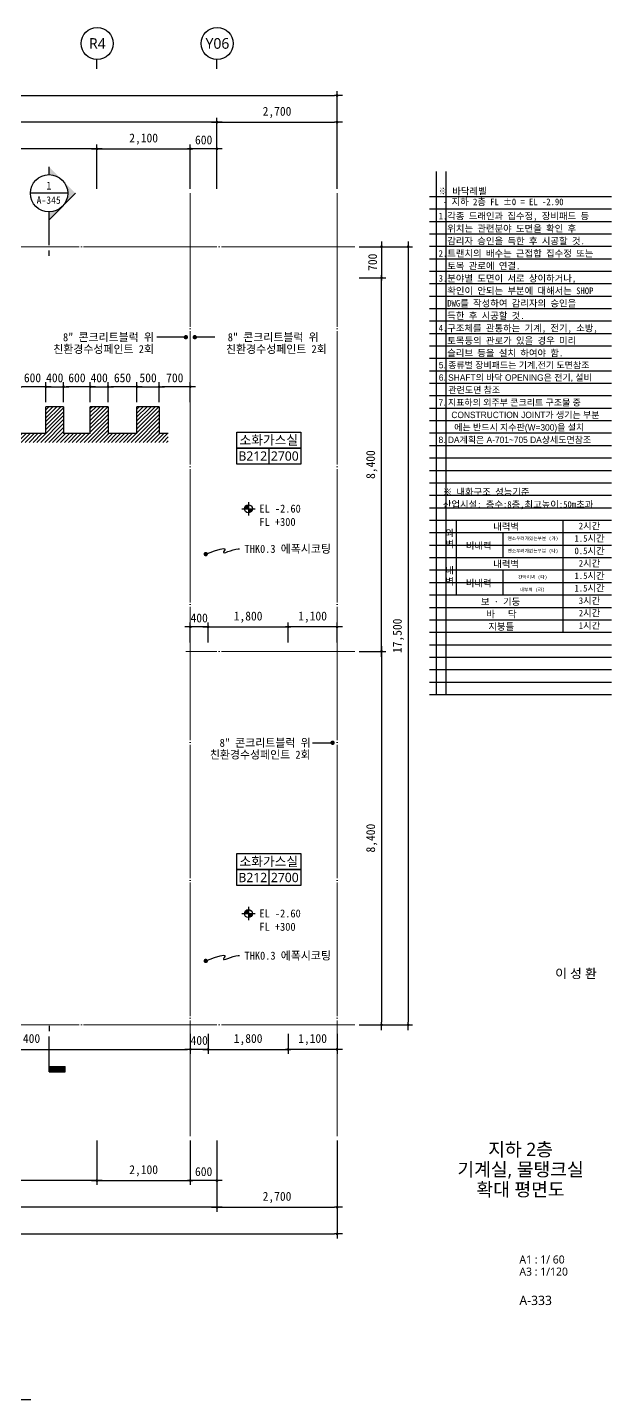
# Model space of a CAD drawing. Header units: inches. Extents: x 2004 to 150234, y 6875187 to 6994525.
# Drawn here: x 137095 to 150234, y 6963670 to 6994525 of the extents above; entities that cross this region are included whole.
import ezdxf
from ezdxf.enums import TextEntityAlignment as Align

# ---------------------------------------------------------------- set-up
doc = ezdxf.new("R2010")
doc.units = ezdxf.units.IN
doc.header["$MEASUREMENT"] = 0
doc.linetypes.add('CEN', pattern=[62, 60, -1, 0, -1])
doc.layers.get('0').update_dxf_attribs({"linetype": 'CONTINUOUS'})
for name, color, linetype, lineweight in [('A-AXIS-BUBL', 7, 'CONTINUOUS', 25), ('A-AXIS-LINE', 1, 'CEN', 15), ('A-BORD-TEXT', 3, 'CONTINUOUS', 25), ('A-DIMS', 7, 'CONTINUOUS', 25), ('A-MKXS-LEAD', 7, 'CONTINUOUS', 25), ('A-MKXS-MAK1', 3, 'CONTINUOUS', 25), ('A-MKXS-TEXT2', 7, 'CONTINUOUS', 25), ('A-MKXX-NAME', 3, 'CONTINUOUS', 25), ('A-MKXX-SYMB', 7, 'CONTINUOUS', 25), ('A-XXXX-SYMB', 7, 'CONTINUOUS', 25), ('A-XXXX-TXT1', 3, 'CONTINUOUS', 25), ('A-XXXX-TXT2', 3, 'CONTINUOUS', 25)]:
    doc.layers.add(name, color=color, linetype=linetype, lineweight=lineweight)
doc.layers.add('A-XXXX-NPLT', color=144, linetype='CONTINUOUS', plot=False)
doc.layers.add('AA-TEX-3', color=3, linetype='CONTINUOUS')
doc.layers.add('T', color=3, linetype='CONTINUOUS')
doc.styles.add('HY울릉도L', font='H2GTRE.TTF')
doc.styles.add('돋움체', font='')
doc.styles.add('돋음', font='')
doc.styles.add('맑은 고딕', font='malgun.ttf')
doc.styles.add('맑은고딕', font='malgun.ttf')
doc.styles.get('돋움체').set_extended_font_data('DotumChe')
doc.styles.get('돋음').set_extended_font_data('Dotum')
doc.dimstyles.new('CDIM', dxfattribs={"dimtxt": 2, "dimasz": 0.6, "dimexe": 1, "dimexo": 1, "dimgap": 1, "dimtad": 1, "dimdec": 0, "dimrnd": 0.5, "dimzin": 0, "dimdsep": 32, "dimlunit": 6, "dimtxsty": 'HY울릉도L', "dimblk1": '_CIDOT', "dimblk2": '_CIDOT', "dimsah": 1, "dimcen": 4.5, "dimclrd": 2, "dimclre": 2, "dimclrt": 7, "dimadec": 0, "dimazin": 0, "dimtfac": 1, "dimtdec": 0, "dimtix": 1, "dimtmove": 2, "dimatfit": 1, "dimldrblk": '_CIDOT', "dimfxl": 1, "dimtolj": 1, "dimtzin": 0, "dimlwd": -1, "dimarcsym": 0})

# ---------------------------------------------------------------- blocks, each defined once
blk = doc.blocks.new('_CIDOT')
at = {"color": 0, "linetype": 'ByBlock'}
blk.add_line((2, 0), (-1, 0), dxfattribs=at)
at = {"color": 0, "linetype": 'ByBlock', "const_width": 0.5}
blk.add_lwpolyline([(-0.25, 0, 1), (0.25, 0, 1)], format="xyb", close=True, dxfattribs=at)
blk = doc.blocks.new('*D122')
at = {"layer": 'A-DIMS', "lineweight": -2, "transparency": 16777216}
for p, q in [((144559, 6989595), (145759, 6989595)), ((144559, 6972095), (145759, 6972095))]:
    blk.add_line(p, q, dxfattribs=at)
at = {"layer": 'A-DIMS', "transparency": 16777216}
blk.add_line((145659, 6989535), (145659, 6972155), dxfattribs=at)
at = {"layer": 'A-DIMS', "transparency": 16777216, "xscale": 60, "yscale": 60, "zscale": 60}
for p, rotation in [((145659, 6989595), 90), ((145659, 6972095), 270)]:
    blk.add_blockref('_CIDOT', p, dxfattribs=dict(at, rotation=rotation))
at = {"layer": 'A-DIMS', "color": 3, "transparency": 16777216, "insert": (145440, 6980845), "char_height": 200, "attachment_point": 5, "rotation": 90, "style": '돋움체'}
blk.add_mtext('\\A1;17,500', dxfattribs=at)
blk = doc.blocks.new('*D123')
at = {"layer": 'A-DIMS', "lineweight": -2, "transparency": 16777216}
for p, q in [((144559, 6980495), (145159, 6980495)), ((144559, 6972095), (145159, 6972095))]:
    blk.add_line(p, q, dxfattribs=at)
at = {"layer": 'A-DIMS', "transparency": 16777216}
blk.add_line((145059, 6980435), (145059, 6972155), dxfattribs=at)
at = {"layer": 'A-DIMS', "transparency": 16777216, "xscale": 60, "yscale": 60, "zscale": 60}
for p, rotation in [((145059, 6980495), 90), ((145059, 6972095), 270)]:
    blk.add_blockref('_CIDOT', p, dxfattribs=dict(at, rotation=rotation))
at = {"layer": 'A-DIMS', "color": 3, "transparency": 16777216, "insert": (144840, 6976295), "char_height": 200, "attachment_point": 5, "rotation": 90, "style": '돋움체'}
blk.add_mtext('\\A1;8,400', dxfattribs=at)
blk = doc.blocks.new('*D124')
at = {"layer": 'A-DIMS', "lineweight": -2, "transparency": 16777216}
for p, q in [((144559, 6988895), (145159, 6988895)), ((144559, 6980495), (145159, 6980495))]:
    blk.add_line(p, q, dxfattribs=at)
at = {"layer": 'A-DIMS', "transparency": 16777216}
blk.add_line((145059, 6980555), (145059, 6988835), dxfattribs=at)
at = {"layer": 'A-DIMS', "transparency": 16777216, "xscale": 60, "yscale": 60, "zscale": 60}
for p, rotation in [((145059, 6988895), 90), ((145059, 6980495), 270)]:
    blk.add_blockref('_CIDOT', p, dxfattribs=dict(at, rotation=rotation))
at = {"layer": 'A-DIMS', "color": 3, "transparency": 16777216, "insert": (144840, 6984695), "char_height": 200, "attachment_point": 5, "rotation": 90, "style": '돋움체'}
blk.add_mtext('\\A1;8,400', dxfattribs=at)
blk = doc.blocks.new('*D125')
at = {"layer": 'A-DIMS', "lineweight": -2, "transparency": 16777216}
for p, q in [((144559, 6989595), (145159, 6989595)), ((144559, 6988895), (145159, 6988895))]:
    blk.add_line(p, q, dxfattribs=at)
at = {"layer": 'A-DIMS', "transparency": 16777216}
blk.add_line((145059, 6989535), (145059, 6988955), dxfattribs=at)
at = {"layer": 'A-DIMS', "transparency": 16777216, "xscale": 60, "yscale": 60, "zscale": 60}
for p, rotation in [((145059, 6989595), 90), ((145059, 6988895), 270)]:
    blk.add_blockref('_CIDOT', p, dxfattribs=dict(at, rotation=rotation))
at = {"layer": 'A-DIMS', "color": 3, "transparency": 16777216, "insert": (144859, 6989245), "char_height": 200, "attachment_point": 5, "rotation": 90, "style": '돋움체'}
blk.add_mtext('\\A1;700', dxfattribs=at)
blk = doc.blocks.new('NOTE')
at = {"layer": 'A-XXXX-NPLT'}
for p, q in [((1010660, 179733), (1010660, 175813)), ((1010734, 175813), (1010734, 179733)), ((1010610, 179546), (1011975, 179546)), ((1010610, 179453), (1011975, 179453)), ((1010610, 179359), (1011975, 179359)), ((1010610, 179266), (1011975, 179266)), ((1010610, 179173), (1011975, 179173)), ((1010610, 179079), (1011975, 179079)), ((1010610, 178986), (1011975, 178986)), ((1010610, 178893), (1011975, 178893)), ((1010610, 178799), (1011975, 178799)), ((1010610, 178706), (1011975, 178706)), ((1010610, 178613), (1011975, 178613)), ((1010610, 178519), (1011975, 178519)), ((1010610, 178426), (1011975, 178426)), ((1010610, 178333), (1011975, 178333)), ((1010610, 178239), (1011975, 178239)), ((1010610, 178146), (1011975, 178146)), ((1010610, 178053), (1011975, 178053)), ((1010610, 177959), (1011975, 177959)), ((1010610, 177866), (1011975, 177866)), ((1010610, 177773), (1011975, 177773)), ((1010610, 177679), (1011975, 177679)), ((1010610, 177586), (1011975, 177586)), ((1010610, 177493), (1011975, 177493)), ((1010610, 177399), (1011975, 177399)), ((1010610, 177306), (1011975, 177306)), ((1010610, 177213), (1011975, 177213)), ((1010610, 177119), (1011975, 177119)), ((1010610, 177026), (1011975, 177026)), ((1010610, 176933), (1011975, 176933)), ((1010610, 176839), (1011975, 176839)), ((1010610, 176746), (1011975, 176746)), ((1010610, 176653), (1011975, 176653)), ((1010610, 176559), (1011975, 176559)), ((1010610, 176466), (1011975, 176466)), ((1010610, 176373), (1011975, 176373)), ((1010610, 176279), (1011975, 176279)), ((1010610, 176186), (1011975, 176186)), ((1010610, 176093), (1011975, 176093)), ((1010610, 175999), (1011975, 175999)), ((1010610, 175906), (1011975, 175906)), ((1010610, 175813), (1011975, 175813))]:
    blk.add_line(p, q, dxfattribs=at)
blk = doc.blocks.new('*D134')
at = {"layer": 'A-DIMS', "lineweight": -2, "transparency": 16777216}
for p, q in [((105959, 6990895), (105959, 6993095)), ((144059, 6990895), (144059, 6993095))]:
    blk.add_line(p, q, dxfattribs=at)
at = {"layer": 'A-DIMS', "transparency": 16777216}
blk.add_line((106019, 6992995), (143999, 6992995), dxfattribs=at)
at = {"layer": 'A-DIMS', "transparency": 16777216, "xscale": 60, "yscale": 60, "zscale": 60, "rotation": 180}
blk.add_blockref('_CIDOT', (105959, 6992995), dxfattribs=at)
at = {"layer": 'A-DIMS', "transparency": 16777216, "xscale": 60, "yscale": 60, "zscale": 60}
blk.add_blockref('_CIDOT', (144059, 6992995), dxfattribs=at)
at = {"layer": 'A-DIMS', "color": 3, "transparency": 16777216, "insert": (125009, 6993214), "char_height": 200, "attachment_point": 5, "style": '돋움체'}
blk.add_mtext('\\A1;38,100', dxfattribs=at)
blk = doc.blocks.new('*D136')
at = {"layer": 'A-DIMS', "lineweight": -2, "transparency": 16777216}
for p, q in [((130359, 6990895), (130359, 6992495)), ((141359, 6990895), (141359, 6992495))]:
    blk.add_line(p, q, dxfattribs=at)
at = {"layer": 'A-DIMS', "transparency": 16777216}
blk.add_line((141299, 6992395), (130419, 6992395), dxfattribs=at)
at = {"layer": 'A-DIMS', "transparency": 16777216, "xscale": 60, "yscale": 60, "zscale": 60, "rotation": 180}
blk.add_blockref('_CIDOT', (130359, 6992395), dxfattribs=at)
at = {"layer": 'A-DIMS', "transparency": 16777216, "xscale": 60, "yscale": 60, "zscale": 60}
blk.add_blockref('_CIDOT', (141359, 6992395), dxfattribs=at)
at = {"layer": 'A-DIMS', "color": 3, "transparency": 16777216, "insert": (135859, 6992614), "char_height": 200, "attachment_point": 5, "style": '돋움체'}
blk.add_mtext('\\A1;11,000', dxfattribs=at)
blk = doc.blocks.new('*D137')
at = {"layer": 'A-DIMS', "lineweight": -2, "transparency": 16777216}
for p, q in [((141359, 6990895), (141359, 6992495)), ((144059, 6990895), (144059, 6992495))]:
    blk.add_line(p, q, dxfattribs=at)
at = {"layer": 'A-DIMS', "transparency": 16777216}
blk.add_line((141419, 6992395), (143999, 6992395), dxfattribs=at)
at = {"layer": 'A-DIMS', "transparency": 16777216, "xscale": 60, "yscale": 60, "zscale": 60, "rotation": 180}
blk.add_blockref('_CIDOT', (141359, 6992395), dxfattribs=at)
at = {"layer": 'A-DIMS', "transparency": 16777216, "xscale": 60, "yscale": 60, "zscale": 60}
blk.add_blockref('_CIDOT', (144059, 6992395), dxfattribs=at)
at = {"layer": 'A-DIMS', "color": 3, "transparency": 16777216, "insert": (142709, 6992614), "char_height": 200, "attachment_point": 5, "style": '돋움체'}
blk.add_mtext('\\A1;2,700', dxfattribs=at)
blk = doc.blocks.new('*D138')
at = {"layer": 'A-DIMS', "lineweight": -2, "transparency": 16777216}
for p, q in [((138659, 6990895), (138659, 6991895)), ((140759, 6990895), (140759, 6991895))]:
    blk.add_line(p, q, dxfattribs=at)
at = {"layer": 'A-DIMS', "transparency": 16777216}
blk.add_line((138719, 6991795), (140699, 6991795), dxfattribs=at)
at = {"layer": 'A-DIMS', "transparency": 16777216, "xscale": 60, "yscale": 60, "zscale": 60, "rotation": 180}
blk.add_blockref('_CIDOT', (138659, 6991795), dxfattribs=at)
at = {"layer": 'A-DIMS', "transparency": 16777216, "xscale": 60, "yscale": 60, "zscale": 60}
blk.add_blockref('_CIDOT', (140759, 6991795), dxfattribs=at)
at = {"layer": 'A-DIMS', "color": 3, "transparency": 16777216, "insert": (139709, 6992014), "char_height": 200, "attachment_point": 5, "style": '돋움체'}
blk.add_mtext('\\A1;2,100', dxfattribs=at)
blk = doc.blocks.new('*D139')
at = {"layer": 'A-DIMS', "lineweight": -2, "transparency": 16777216}
for p, q in [((140759, 6990895), (140759, 6991895)), ((141359, 6990895), (141359, 6991895))]:
    blk.add_line(p, q, dxfattribs=at)
at = {"layer": 'A-DIMS', "transparency": 16777216}
blk.add_line((141299, 6991795), (140819, 6991795), dxfattribs=at)
at = {"layer": 'A-DIMS', "transparency": 16777216, "xscale": 60, "yscale": 60, "zscale": 60, "rotation": 180}
blk.add_blockref('_CIDOT', (140759, 6991795), dxfattribs=at)
at = {"layer": 'A-DIMS', "transparency": 16777216, "xscale": 60, "yscale": 60, "zscale": 60}
blk.add_blockref('_CIDOT', (141359, 6991795), dxfattribs=at)
at = {"layer": 'A-DIMS', "color": 3, "transparency": 16777216, "insert": (141059, 6991995), "char_height": 200, "attachment_point": 5, "style": '돋움체'}
blk.add_mtext('\\A1;600', dxfattribs=at)
blk = doc.blocks.new('*D140')
at = {"layer": 'A-DIMS', "lineweight": -2, "transparency": 16777216}
for p, q in [((130359, 6990895), (130359, 6991895)), ((138659, 6990895), (138659, 6991895))]:
    blk.add_line(p, q, dxfattribs=at)
at = {"layer": 'A-DIMS', "transparency": 16777216}
blk.add_line((138599, 6991795), (130419, 6991795), dxfattribs=at)
at = {"layer": 'A-DIMS', "transparency": 16777216, "xscale": 60, "yscale": 60, "zscale": 60, "rotation": 180}
blk.add_blockref('_CIDOT', (130359, 6991795), dxfattribs=at)
at = {"layer": 'A-DIMS', "transparency": 16777216, "xscale": 60, "yscale": 60, "zscale": 60}
blk.add_blockref('_CIDOT', (138659, 6991795), dxfattribs=at)
at = {"layer": 'A-DIMS', "color": 3, "transparency": 16777216, "insert": (134509, 6992014), "char_height": 200, "attachment_point": 5, "style": '돋움체'}
blk.add_mtext('\\A1;8,300', dxfattribs=at)
blk = doc.blocks.new('*D186')
at = {"layer": 'A-DIMS', "lineweight": -2, "transparency": 16777216}
for p, q in [((105959, 6969495), (105959, 6967295)), ((144059, 6969495), (144059, 6967295))]:
    blk.add_line(p, q, dxfattribs=at)
at = {"layer": 'A-DIMS', "transparency": 16777216}
blk.add_line((106019, 6967395), (143999, 6967395), dxfattribs=at)
at = {"layer": 'A-DIMS', "transparency": 16777216, "xscale": 60, "yscale": 60, "zscale": 60, "rotation": 180}
blk.add_blockref('_CIDOT', (105959, 6967395), dxfattribs=at)
at = {"layer": 'A-DIMS', "transparency": 16777216, "xscale": 60, "yscale": 60, "zscale": 60}
blk.add_blockref('_CIDOT', (144059, 6967395), dxfattribs=at)
at = {"layer": 'A-DIMS', "color": 3, "transparency": 16777216, "insert": (125009, 6967614), "char_height": 200, "attachment_point": 5, "style": '돋움체'}
blk.add_mtext('\\A1;38,100', dxfattribs=at)
blk = doc.blocks.new('*D191')
at = {"layer": 'A-DIMS', "lineweight": -2, "transparency": 16777216}
for p, q in [((130359, 6969495), (130359, 6967895)), ((141359, 6969495), (141359, 6967895))]:
    blk.add_line(p, q, dxfattribs=at)
at = {"layer": 'A-DIMS', "transparency": 16777216}
blk.add_line((141299, 6967995), (130419, 6967995), dxfattribs=at)
at = {"layer": 'A-DIMS', "transparency": 16777216, "xscale": 60, "yscale": 60, "zscale": 60, "rotation": 180}
blk.add_blockref('_CIDOT', (130359, 6967995), dxfattribs=at)
at = {"layer": 'A-DIMS', "transparency": 16777216, "xscale": 60, "yscale": 60, "zscale": 60}
blk.add_blockref('_CIDOT', (141359, 6967995), dxfattribs=at)
at = {"layer": 'A-DIMS', "color": 3, "transparency": 16777216, "insert": (135859, 6968214), "char_height": 200, "attachment_point": 5, "style": '돋움체'}
blk.add_mtext('\\A1;11,000', dxfattribs=at)
blk = doc.blocks.new('*D192')
at = {"layer": 'A-DIMS', "lineweight": -2, "transparency": 16777216}
for p, q in [((141359, 6969495), (141359, 6967895)), ((144059, 6969495), (144059, 6967895))]:
    blk.add_line(p, q, dxfattribs=at)
at = {"layer": 'A-DIMS', "transparency": 16777216}
blk.add_line((141419, 6967995), (143999, 6967995), dxfattribs=at)
at = {"layer": 'A-DIMS', "transparency": 16777216, "xscale": 60, "yscale": 60, "zscale": 60, "rotation": 180}
blk.add_blockref('_CIDOT', (141359, 6967995), dxfattribs=at)
at = {"layer": 'A-DIMS', "transparency": 16777216, "xscale": 60, "yscale": 60, "zscale": 60}
blk.add_blockref('_CIDOT', (144059, 6967995), dxfattribs=at)
at = {"layer": 'A-DIMS', "color": 3, "transparency": 16777216, "insert": (142709, 6968214), "char_height": 200, "attachment_point": 5, "style": '돋움체'}
blk.add_mtext('\\A1;2,700', dxfattribs=at)
blk = doc.blocks.new('*D193')
at = {"layer": 'A-DIMS', "lineweight": -2, "transparency": 16777216}
for p, q in [((138659, 6969495), (138659, 6968495)), ((140759, 6969495), (140759, 6968495))]:
    blk.add_line(p, q, dxfattribs=at)
at = {"layer": 'A-DIMS', "transparency": 16777216}
blk.add_line((138719, 6968595), (140699, 6968595), dxfattribs=at)
at = {"layer": 'A-DIMS', "transparency": 16777216, "xscale": 60, "yscale": 60, "zscale": 60, "rotation": 180}
blk.add_blockref('_CIDOT', (138659, 6968595), dxfattribs=at)
at = {"layer": 'A-DIMS', "transparency": 16777216, "xscale": 60, "yscale": 60, "zscale": 60}
blk.add_blockref('_CIDOT', (140759, 6968595), dxfattribs=at)
at = {"layer": 'A-DIMS', "color": 3, "transparency": 16777216, "insert": (139709, 6968814), "char_height": 200, "attachment_point": 5, "style": '돋움체'}
blk.add_mtext('\\A1;2,100', dxfattribs=at)
blk = doc.blocks.new('*D194')
at = {"layer": 'A-DIMS', "lineweight": -2, "transparency": 16777216}
for p, q in [((140759, 6969495), (140759, 6968495)), ((141359, 6969495), (141359, 6968495))]:
    blk.add_line(p, q, dxfattribs=at)
at = {"layer": 'A-DIMS', "transparency": 16777216}
blk.add_line((141299, 6968595), (140819, 6968595), dxfattribs=at)
at = {"layer": 'A-DIMS', "transparency": 16777216, "xscale": 60, "yscale": 60, "zscale": 60, "rotation": 180}
blk.add_blockref('_CIDOT', (140759, 6968595), dxfattribs=at)
at = {"layer": 'A-DIMS', "transparency": 16777216, "xscale": 60, "yscale": 60, "zscale": 60}
blk.add_blockref('_CIDOT', (141359, 6968595), dxfattribs=at)
at = {"layer": 'A-DIMS', "color": 3, "transparency": 16777216, "insert": (141059, 6968795), "char_height": 200, "attachment_point": 5, "style": '돋움체'}
blk.add_mtext('\\A1;600', dxfattribs=at)
blk = doc.blocks.new('*D195')
at = {"layer": 'A-DIMS', "lineweight": -2, "transparency": 16777216}
for p, q in [((130359, 6969495), (130359, 6968495)), ((138659, 6969495), (138659, 6968495))]:
    blk.add_line(p, q, dxfattribs=at)
at = {"layer": 'A-DIMS', "transparency": 16777216}
blk.add_line((138599, 6968595), (130419, 6968595), dxfattribs=at)
at = {"layer": 'A-DIMS', "transparency": 16777216, "xscale": 60, "yscale": 60, "zscale": 60, "rotation": 180}
blk.add_blockref('_CIDOT', (130359, 6968595), dxfattribs=at)
at = {"layer": 'A-DIMS', "transparency": 16777216, "xscale": 60, "yscale": 60, "zscale": 60}
blk.add_blockref('_CIDOT', (138659, 6968595), dxfattribs=at)
at = {"layer": 'A-DIMS', "color": 3, "transparency": 16777216, "insert": (134509, 6968814), "char_height": 200, "attachment_point": 5, "style": '돋움체'}
blk.add_mtext('\\A1;8,300', dxfattribs=at)
blk = doc.blocks.new('*D203')
at = {"layer": 'A-DIMS', "lineweight": -2, "transparency": 16777216}
for p, q in [((140059, 6986095), (140059, 6986545)), ((140759, 6986095), (140759, 6986545))]:
    blk.add_line(p, q, dxfattribs=at)
at = {"layer": 'A-DIMS', "transparency": 16777216}
blk.add_line((140699, 6986445), (140119, 6986445), dxfattribs=at)
at = {"layer": 'A-DIMS', "transparency": 16777216, "xscale": 60, "yscale": 60, "zscale": 60, "rotation": 180}
blk.add_blockref('_CIDOT', (140059, 6986445), dxfattribs=at)
at = {"layer": 'A-DIMS', "transparency": 16777216, "xscale": 60, "yscale": 60, "zscale": 60}
blk.add_blockref('_CIDOT', (140759, 6986445), dxfattribs=at)
at = {"layer": 'A-DIMS', "color": 3, "transparency": 16777216, "insert": (140409, 6986645), "char_height": 200, "attachment_point": 5, "style": '돋움체'}
blk.add_mtext('\\A1;700', dxfattribs=at)
blk = doc.blocks.new('*D204')
at = {"layer": 'A-DIMS', "transparency": 16777216}
for p, q in [((139499, 6986445), (139439, 6986445)), ((139559, 6986445), (140059, 6986445)), ((140119, 6986445), (140179, 6986445))]:
    blk.add_line(p, q, dxfattribs=at)
at = {"layer": 'A-DIMS', "lineweight": -2, "transparency": 16777216}
for p, q in [((139559, 6986095), (139559, 6986545)), ((140059, 6986095), (140059, 6986545))]:
    blk.add_line(p, q, dxfattribs=at)
at = {"layer": 'A-DIMS', "transparency": 16777216, "xscale": 60, "yscale": 60, "zscale": 60}
blk.add_blockref('_CIDOT', (139559, 6986445), dxfattribs=at)
at = {"layer": 'A-DIMS', "transparency": 16777216, "xscale": 60, "yscale": 60, "zscale": 60, "rotation": 180}
blk.add_blockref('_CIDOT', (140059, 6986445), dxfattribs=at)
at = {"layer": 'A-DIMS', "color": 3, "transparency": 16777216, "insert": (139809, 6986645), "char_height": 200, "attachment_point": 5, "style": '돋움체'}
blk.add_mtext('\\A1;500', dxfattribs=at)
blk = doc.blocks.new('*D211')
at = {"layer": 'A-DIMS', "lineweight": -2, "transparency": 16777216}
for p, q in [((141159, 6980695), (141159, 6981145)), ((142959, 6980695), (142959, 6981145))]:
    blk.add_line(p, q, dxfattribs=at)
at = {"layer": 'A-DIMS', "transparency": 16777216}
blk.add_line((141219, 6981045), (142899, 6981045), dxfattribs=at)
at = {"layer": 'A-DIMS', "transparency": 16777216, "xscale": 60, "yscale": 60, "zscale": 60, "rotation": 180}
blk.add_blockref('_CIDOT', (141159, 6981045), dxfattribs=at)
at = {"layer": 'A-DIMS', "transparency": 16777216, "xscale": 60, "yscale": 60, "zscale": 60}
blk.add_blockref('_CIDOT', (142959, 6981045), dxfattribs=at)
at = {"layer": 'A-DIMS', "color": 3, "transparency": 16777216, "insert": (142059, 6981264), "char_height": 200, "attachment_point": 5, "style": '돋움체'}
blk.add_mtext('\\A1;1,800', dxfattribs=at)
blk = doc.blocks.new('*D212')
at = {"layer": 'A-DIMS', "transparency": 16777216}
for p, q in [((140699, 6981045), (140639, 6981045)), ((141159, 6981045), (140759, 6981045)), ((141219, 6981045), (141279, 6981045))]:
    blk.add_line(p, q, dxfattribs=at)
at = {"layer": 'A-DIMS', "lineweight": -2, "transparency": 16777216}
for p, q in [((140759, 6980695), (140759, 6981145)), ((141159, 6980695), (141159, 6981145))]:
    blk.add_line(p, q, dxfattribs=at)
at = {"layer": 'A-DIMS', "transparency": 16777216, "xscale": 60, "yscale": 60, "zscale": 60}
blk.add_blockref('_CIDOT', (140759, 6981045), dxfattribs=at)
at = {"layer": 'A-DIMS', "transparency": 16777216, "xscale": 60, "yscale": 60, "zscale": 60, "rotation": 180}
blk.add_blockref('_CIDOT', (141159, 6981045), dxfattribs=at)
at = {"layer": 'A-DIMS', "color": 3, "transparency": 16777216, "insert": (140959, 6981245), "char_height": 200, "attachment_point": 5, "style": '돋움체'}
blk.add_mtext('\\A1;400', dxfattribs=at)
blk = doc.blocks.new('*D213')
at = {"layer": 'A-DIMS', "lineweight": -2, "transparency": 16777216}
for p, q in [((142959, 6980695), (142959, 6981145)), ((144059, 6980695), (144059, 6981145))]:
    blk.add_line(p, q, dxfattribs=at)
at = {"layer": 'A-DIMS', "transparency": 16777216}
blk.add_line((143999, 6981045), (143019, 6981045), dxfattribs=at)
at = {"layer": 'A-DIMS', "transparency": 16777216, "xscale": 60, "yscale": 60, "zscale": 60, "rotation": 180}
blk.add_blockref('_CIDOT', (142959, 6981045), dxfattribs=at)
at = {"layer": 'A-DIMS', "transparency": 16777216, "xscale": 60, "yscale": 60, "zscale": 60}
blk.add_blockref('_CIDOT', (144059, 6981045), dxfattribs=at)
at = {"layer": 'A-DIMS', "color": 3, "transparency": 16777216, "insert": (143509, 6981264), "char_height": 200, "attachment_point": 5, "style": '돋움체'}
blk.add_mtext('\\A1;1,100', dxfattribs=at)
blk = doc.blocks.new('*D214')
at = {"layer": 'A-DIMS', "lineweight": -2, "transparency": 16777216}
for p, q in [((141159, 6971895), (141159, 6971445)), ((142959, 6971895), (142959, 6971445))]:
    blk.add_line(p, q, dxfattribs=at)
at = {"layer": 'A-DIMS', "transparency": 16777216}
blk.add_line((141219, 6971545), (142899, 6971545), dxfattribs=at)
at = {"layer": 'A-DIMS', "transparency": 16777216, "xscale": 60, "yscale": 60, "zscale": 60, "rotation": 180}
blk.add_blockref('_CIDOT', (141159, 6971545), dxfattribs=at)
at = {"layer": 'A-DIMS', "transparency": 16777216, "xscale": 60, "yscale": 60, "zscale": 60}
blk.add_blockref('_CIDOT', (142959, 6971545), dxfattribs=at)
at = {"layer": 'A-DIMS', "color": 3, "transparency": 16777216, "insert": (142059, 6971764), "char_height": 200, "attachment_point": 5, "style": '돋움체'}
blk.add_mtext('\\A1;1,800', dxfattribs=at)
blk = doc.blocks.new('*D215')
at = {"layer": 'A-DIMS', "lineweight": -2, "transparency": 16777216}
for p, q in [((140759, 6971895), (140759, 6971445)), ((141159, 6971895), (141159, 6971445))]:
    blk.add_line(p, q, dxfattribs=at)
at = {"layer": 'A-DIMS', "transparency": 16777216}
for p, q in [((140699, 6971545), (140639, 6971545)), ((141159, 6971545), (140759, 6971545)), ((141219, 6971545), (141279, 6971545))]:
    blk.add_line(p, q, dxfattribs=at)
at = {"layer": 'A-DIMS', "transparency": 16777216, "xscale": 60, "yscale": 60, "zscale": 60}
blk.add_blockref('_CIDOT', (140759, 6971545), dxfattribs=at)
at = {"layer": 'A-DIMS', "transparency": 16777216, "xscale": 60, "yscale": 60, "zscale": 60, "rotation": 180}
blk.add_blockref('_CIDOT', (141159, 6971545), dxfattribs=at)
at = {"layer": 'A-DIMS', "color": 3, "transparency": 16777216, "insert": (140959, 6971745), "char_height": 200, "attachment_point": 5, "style": '돋움체'}
blk.add_mtext('\\A1;400', dxfattribs=at)
blk = doc.blocks.new('*D216')
at = {"layer": 'A-DIMS', "lineweight": -2, "transparency": 16777216}
for p, q in [((142959, 6971895), (142959, 6971445)), ((144059, 6971895), (144059, 6971445))]:
    blk.add_line(p, q, dxfattribs=at)
at = {"layer": 'A-DIMS', "transparency": 16777216}
blk.add_line((143999, 6971545), (143019, 6971545), dxfattribs=at)
at = {"layer": 'A-DIMS', "transparency": 16777216, "xscale": 60, "yscale": 60, "zscale": 60, "rotation": 180}
blk.add_blockref('_CIDOT', (142959, 6971545), dxfattribs=at)
at = {"layer": 'A-DIMS', "transparency": 16777216, "xscale": 60, "yscale": 60, "zscale": 60}
blk.add_blockref('_CIDOT', (144059, 6971545), dxfattribs=at)
at = {"layer": 'A-DIMS', "color": 3, "transparency": 16777216, "insert": (143509, 6971764), "char_height": 200, "attachment_point": 5, "style": '돋움체'}
blk.add_mtext('\\A1;1,100', dxfattribs=at)
blk = doc.blocks.new('*D217')
at = {"layer": 'A-DIMS', "lineweight": -2, "transparency": 16777216}
for p, q in [((133359, 6971895), (133359, 6971445)), ((140759, 6971895), (140759, 6971445))]:
    blk.add_line(p, q, dxfattribs=at)
at = {"layer": 'A-DIMS', "transparency": 16777216}
blk.add_line((133419, 6971545), (140699, 6971545), dxfattribs=at)
at = {"layer": 'A-DIMS', "transparency": 16777216, "xscale": 60, "yscale": 60, "zscale": 60, "rotation": 180}
blk.add_blockref('_CIDOT', (133359, 6971545), dxfattribs=at)
at = {"layer": 'A-DIMS', "transparency": 16777216, "xscale": 60, "yscale": 60, "zscale": 60}
blk.add_blockref('_CIDOT', (140759, 6971545), dxfattribs=at)
at = {"layer": 'A-DIMS', "color": 3, "transparency": 16777216, "insert": (137059, 6971764), "char_height": 200, "attachment_point": 5, "style": '돋움체'}
blk.add_mtext('\\A1;7,400', dxfattribs=at)
blk = doc.blocks.new('*D304')
at = {"layer": 'A-DIMS', "transparency": 16777216}
for p, q in [((138449, 6986445), (138389, 6986445)), ((138509, 6986445), (138909, 6986445)), ((138969, 6986445), (139029, 6986445))]:
    blk.add_line(p, q, dxfattribs=at)
at = {"layer": 'A-DIMS', "lineweight": -2, "transparency": 16777216}
for p, q in [((138509, 6986095), (138509, 6986545)), ((138909, 6986095), (138909, 6986545))]:
    blk.add_line(p, q, dxfattribs=at)
at = {"layer": 'A-DIMS', "transparency": 16777216, "xscale": 60, "yscale": 60, "zscale": 60}
blk.add_blockref('_CIDOT', (138509, 6986445), dxfattribs=at)
at = {"layer": 'A-DIMS', "transparency": 16777216, "xscale": 60, "yscale": 60, "zscale": 60, "rotation": 180}
blk.add_blockref('_CIDOT', (138909, 6986445), dxfattribs=at)
at = {"layer": 'A-DIMS', "color": 3, "transparency": 16777216, "insert": (138709, 6986645), "char_height": 200, "attachment_point": 5, "style": '돋움체'}
blk.add_mtext('\\A1;400', dxfattribs=at)
blk = doc.blocks.new('*D305')
at = {"layer": 'A-DIMS', "lineweight": -2, "transparency": 16777216}
for p, q in [((138909, 6986095), (138909, 6986545)), ((139559, 6986095), (139559, 6986545))]:
    blk.add_line(p, q, dxfattribs=at)
at = {"layer": 'A-DIMS', "transparency": 16777216}
blk.add_line((139499, 6986445), (138969, 6986445), dxfattribs=at)
at = {"layer": 'A-DIMS', "transparency": 16777216, "xscale": 60, "yscale": 60, "zscale": 60, "rotation": 180}
blk.add_blockref('_CIDOT', (138909, 6986445), dxfattribs=at)
at = {"layer": 'A-DIMS', "transparency": 16777216, "xscale": 60, "yscale": 60, "zscale": 60}
blk.add_blockref('_CIDOT', (139559, 6986445), dxfattribs=at)
at = {"layer": 'A-DIMS', "color": 3, "transparency": 16777216, "insert": (139234, 6986645), "char_height": 200, "attachment_point": 5, "style": '돋움체'}
blk.add_mtext('\\A1;650', dxfattribs=at)
blk = doc.blocks.new('*D306')
at = {"layer": 'A-DIMS', "transparency": 16777216}
for p, q in [((137449, 6986445), (137389, 6986445)), ((137509, 6986445), (137909, 6986445)), ((137969, 6986445), (138029, 6986445))]:
    blk.add_line(p, q, dxfattribs=at)
at = {"layer": 'A-DIMS', "lineweight": -2, "transparency": 16777216}
for p, q in [((137509, 6986095), (137509, 6986545)), ((137909, 6986095), (137909, 6986545))]:
    blk.add_line(p, q, dxfattribs=at)
at = {"layer": 'A-DIMS', "transparency": 16777216, "xscale": 60, "yscale": 60, "zscale": 60}
blk.add_blockref('_CIDOT', (137509, 6986445), dxfattribs=at)
at = {"layer": 'A-DIMS', "transparency": 16777216, "xscale": 60, "yscale": 60, "zscale": 60, "rotation": 180}
blk.add_blockref('_CIDOT', (137909, 6986445), dxfattribs=at)
at = {"layer": 'A-DIMS', "color": 3, "transparency": 16777216, "insert": (137709, 6986645), "char_height": 200, "attachment_point": 5, "style": '돋움체'}
blk.add_mtext('\\A1;400', dxfattribs=at)
blk = doc.blocks.new('*D307')
at = {"layer": 'A-DIMS', "lineweight": -2, "transparency": 16777216}
for p, q in [((137909, 6986095), (137909, 6986545)), ((138509, 6986095), (138509, 6986545))]:
    blk.add_line(p, q, dxfattribs=at)
at = {"layer": 'A-DIMS', "transparency": 16777216}
blk.add_line((138449, 6986445), (137969, 6986445), dxfattribs=at)
at = {"layer": 'A-DIMS', "transparency": 16777216, "xscale": 60, "yscale": 60, "zscale": 60, "rotation": 180}
blk.add_blockref('_CIDOT', (137909, 6986445), dxfattribs=at)
at = {"layer": 'A-DIMS', "transparency": 16777216, "xscale": 60, "yscale": 60, "zscale": 60}
blk.add_blockref('_CIDOT', (138509, 6986445), dxfattribs=at)
at = {"layer": 'A-DIMS', "color": 3, "transparency": 16777216, "insert": (138209, 6986645), "char_height": 200, "attachment_point": 5, "style": '돋움체'}
blk.add_mtext('\\A1;600', dxfattribs=at)
blk = doc.blocks.new('*D309')
at = {"layer": 'A-DIMS', "lineweight": -2, "transparency": 16777216}
for p, q in [((136909, 6986095), (136909, 6986545)), ((137509, 6986095), (137509, 6986545))]:
    blk.add_line(p, q, dxfattribs=at)
at = {"layer": 'A-DIMS', "transparency": 16777216}
blk.add_line((137449, 6986445), (136969, 6986445), dxfattribs=at)
at = {"layer": 'A-DIMS', "transparency": 16777216, "xscale": 60, "yscale": 60, "zscale": 60, "rotation": 180}
blk.add_blockref('_CIDOT', (136909, 6986445), dxfattribs=at)
at = {"layer": 'A-DIMS', "transparency": 16777216, "xscale": 60, "yscale": 60, "zscale": 60}
blk.add_blockref('_CIDOT', (137509, 6986445), dxfattribs=at)
at = {"layer": 'A-DIMS', "color": 3, "transparency": 16777216, "insert": (137209, 6986645), "char_height": 200, "attachment_point": 5, "style": '돋움체'}
blk.add_mtext('\\A1;600', dxfattribs=at)

msp = doc.modelspace()

# ---------------------------------------------------------------- hatches: boundary and pattern name
at = {"layer": 'A-MKXS-MAK1'}
h = msp.add_hatch(color=256, dxfattribs=at)
h.paths.add_polyline_path([(138175.5, 6990795.3), (137878.5, 6990498.3, 0.4142136), (137878.5, 6991092.3)])
h.paths.add_polyline_path([(137878.5, 6990498.3), (137581.5, 6990201.3), (137581.5, 6990375.3, 0.1989124)])
h.paths.add_polyline_path([(137878.5, 6991092.3, 0.1989124), (137581.5, 6991215.3), (137581.5, 6991389.3)])
msp.add_hatch(color=256, dxfattribs=at).paths.add_polyline_path([(137941.5, 6971157), (137941.5, 6971037), (137581.5, 6971037), (137581.5, 6971157)])
at = {"layer": 'A-XXXX-SYMB'}
h = msp.add_hatch(dxfattribs=at)
h.set_pattern_fill('ANSI31', color=8, scale=500)
h.set_pattern_definition([(45, (0, 6960758.12), (-44.194174, 44.194174), [])])
h.paths.add_polyline_path([(115159, 6985195.3), (115159, 6985395.3), (115359, 6985395.3), (115359, 6985995.3), (115859, 6985995.3), (115859, 6985395.3), (116509, 6985395.3), (116509, 6985995.3), (116909, 6985995.3), (116909, 6985395.3), (117509, 6985395.3), (117509, 6985995.3), (117909, 6985995.3), (117909, 6985395.3), (118509, 6985395.3), (118509, 6985995.3), (118909, 6985995.3), (118909, 6985395.3), (119509, 6985395.3), (119509, 6985995.3), (119909, 6985995.3), (119909, 6985395.3), (120509, 6985395.3), (120509, 6985995.3), (120909, 6985995.3), (120909, 6985395.3), (121509, 6985395.3), (121509, 6985995.3), (121909, 6985995.3), (121909, 6985395.3), (122509, 6985395.3), (122509, 6985995.3), (122909, 6985995.3), (122909, 6985395.3), (123509, 6985395.3), (123509, 6985995.3), (123909, 6985995.3), (123909, 6985395.3), (124509, 6985395.3), (124509, 6985995.3), (124909, 6985995.3), (124909, 6985395.3), (125359, 6985395.3), (125359, 6985995.3), (125859, 6985995.3), (125859, 6985395.3), (126509, 6985395.3), (126509, 6985995.3), (126909, 6985995.3), (126909, 6985395.3), (127509, 6985395.3), (127509, 6985995.3), (127909, 6985995.3), (127909, 6985395.3), (128509, 6985395.3), (128509, 6985995.3), (128909, 6985995.3), (128909, 6985395.3), (129509, 6985395.3), (129509, 6985995.3), (129909, 6985995.3), (129909, 6985395.3), (130509, 6985395.3), (130509, 6985995.3), (130909, 6985995.3), (130909, 6985395.3), (131509, 6985395.3), (131509, 6985995.3), (131909, 6985995.3), (131909, 6985395.3), (132509, 6985395.3), (132509, 6985995.3), (132909, 6985995.3), (132909, 6985395.3), (133509, 6985395.3), (133509, 6985995.3), (133909, 6985995.3), (133909, 6985395.3), (134509, 6985395.3), (134509, 6985995.3), (134909, 6985995.3), (134909, 6985395.3), (135509, 6985395.3), (135509, 6985995.3), (135909, 6985995.3), (135909, 6985395.3), (136509, 6985395.3), (136509, 6985995.3), (136909, 6985995.3), (136909, 6985395.3), (137509, 6985395.3), (137509, 6985995.3), (137909, 6985995.3), (137909, 6985395.3), (138509, 6985395.3), (138509, 6985995.3), (138909, 6985995.3), (138909, 6985395.3), (139559, 6985395.3), (139559, 6985995.3), (140059, 6985995.3), (140059, 6985395.3), (140259, 6985395.3), (140259, 6985195.3)])
h = msp.add_hatch(color=256, dxfattribs=at)
h.paths.add_polyline_path([(142066.3, 6983791.5, 0.4142136), (141976.3, 6983701.5), (142066.3, 6983701.5)])
h.paths.add_polyline_path([(142156.3, 6983701.5), (142066.3, 6983701.5), (142066.3, 6983611.5, 0.4142136)])
h = msp.add_hatch(color=256, dxfattribs=at)
h.paths.add_polyline_path([(142066.3, 6974687.3, 0.4142136), (141976.3, 6974597.3), (142066.3, 6974597.3)])
h.paths.add_polyline_path([(142156.3, 6974597.3), (142066.3, 6974597.3), (142066.3, 6974507.3, 0.4142136)])

# ---------------------------------------------------------------- linework, layer by layer
for points in [[(141309, 6987559.8), (140859, 6987559.8)], [(146439, 6983444.8), (150234, 6983444.8)], [(146739, 6983444.8), (146739, 6981764.8)], [(149139, 6983444.8), (149139, 6980924.8)], [(146739, 6983164.8), (150234, 6983164.8)], [(147789, 6983164.8), (147789, 6982604.8)], [(146439, 6982604.8), (150234, 6982604.8)], [(147789, 6982884.8), (150234, 6982884.8)], [(146739, 6982324.8), (150234, 6982324.8)], [(147789, 6982324.8), (147789, 6981764.8)], [(147789, 6982044.8), (150234, 6982044.8)], [(146439, 6981764.8), (150234, 6981764.8)], [(146439, 6981484.8), (150234, 6981484.8)], [(146439, 6981204.8), (150234, 6981204.8)], [(146439, 6980924.8), (150234, 6980924.8)], [(143509, 6978439.1), (143959, 6978439.1)]]:
    msp.add_lwpolyline(points)
at = {"layer": 'A-AXIS-BUBL', "ltscale": 0.2}
for p, q in [((138659, 6993595.3), (138659, 6993805.3)), ((141359, 6993595.3), (141359, 6993805.3))]:
    msp.add_line(p, q, dxfattribs=at)
for centre in [(138662.5, 6994165.3), (141362.5, 6994165.3)]:
    msp.add_circle(centre, 360, dxfattribs=at)
at = {"layer": 'A-AXIS-LINE', "ltscale": 50}
for p, q in [((140759, 6990795.3), (140759, 6969595.3)), ((144059, 6990795.3), (144059, 6969595.3)), ((144459, 6989595.3), (105559, 6989595.3)), ((144459, 6980495.3), (140659, 6980495.3)), ((144459, 6972095.3), (105559, 6972095.3))]:
    msp.add_line(p, q, dxfattribs=at)
at = {"layer": 'A-MKXS-LEAD'}
msp.add_line((140659, 6987559.8), (140004.6, 6987559.8), dxfattribs=at)
at = {"layer": 'A-MKXS-LEAD', "const_width": 48}
for points in [[(140634.1, 6987557.3, -1), (140683.9, 6987562.3, -1)], [(140834.1, 6987557.3, -1), (140883.9, 6987562.3, -1)], [(141081.8, 6982684.3, 1), (141131.6, 6982679.3, 1)], [(143983.9, 6978436.7, 1), (143934.1, 6978441.6, 1)], [(141081.8, 6973536.4, 1), (141131.6, 6973531.5, 1)]]:
    msp.add_lwpolyline(points, format="xyb", close=True, dxfattribs=at)
at = {"layer": 'A-MKXS-LEAD'}
for points in [[(141106.7, 6982681.8), (141302.2, 6982755.5), (141429.6, 6982795.3), (141502.1, 6982808.2), (141532.9, 6982801.2), (141535.2, 6982781.4), (141522.2, 6982755.8), (141507.1, 6982731.4), (141503.2, 6982715.3), (141520.5, 6982712.6), (141556.8, 6982721.4), (141606.5, 6982737.9), (141664.3, 6982758.1), (141724.7, 6982778.3), (141782.3, 6982794.6), (141831.7, 6982803.2), (141867.4, 6982800.3)], [(141106.7, 6973533.9), (141302.2, 6973607.6), (141429.6, 6973647.4), (141502.1, 6973660.3), (141532.9, 6973653.4), (141535.2, 6973633.6), (141522.2, 6973608), (141507.1, 6973583.6), (141503.2, 6973567.4), (141520.5, 6973564.8), (141556.8, 6973573.6), (141606.5, 6973590), (141664.3, 6973610.2), (141724.7, 6973630.4), (141782.3, 6973646.7), (141831.7, 6973655.3), (141867.4, 6973652.5)]]:
    msp.add_lwpolyline(points, dxfattribs=at)
at = {"layer": 'A-MKXS-MAK1'}
for p, q in [((137581.5, 6991215.3), (137581.5, 6991389.3)), ((137581.5, 6990201.3), (138175.5, 6990795.3)), ((137581.5, 6989628), (137581.5, 6990375.3)), ((137581.5, 6989388), (137581.5, 6989508)), ((137581.5, 6972072.6), (137581.5, 6971952.6)), ((137581.5, 6971037), (137581.5, 6971832.6)), ((137581.5, 6971157), (137941.5, 6971157)), ((137581.5, 6971037), (137941.5, 6971037)), ((137941.5, 6971037), (137941.5, 6971157))]:
    msp.add_line(p, q, dxfattribs=at)
msp.add_circle((137581.5, 6990795.3), 420, dxfattribs=at)
at = {"layer": 'A-MKXX-SYMB'}
for p, q in [((142524.3, 6985067.3), (142524.3, 6984707.3)), ((142524.3, 6975589.5), (142524.3, 6975229.5))]:
    msp.add_line(p, q, dxfattribs=at)
for points in [[(143244.3, 6985067.3), (141804.3, 6985067.3), (141804.3, 6985427.3), (143244.3, 6985427.3)], [(143244.3, 6984707.3), (141804.3, 6984707.3), (141804.3, 6985067.3), (143244.3, 6985067.3)], [(143244.3, 6975589.5), (141804.3, 6975589.5), (141804.3, 6975949.5), (143244.3, 6975949.5)], [(143244.3, 6975229.5), (141804.3, 6975229.5), (141804.3, 6975589.5), (143244.3, 6975589.5)]]:
    msp.add_lwpolyline(points, close=True, dxfattribs=at)
at = {"layer": 'A-XXXX-SYMB'}
for p, q in [((142066.3, 6983851.5), (142066.3, 6983551.5)), ((141916.3, 6983701.5), (142216.3, 6983701.5)), ((141916.3, 6974597.3), (142216.3, 6974597.3)), ((142066.3, 6974747.3), (142066.3, 6974447.3)), ((128598.9, 6963669.9), (137169.4, 6963669.9))]:
    msp.add_line(p, q, dxfattribs=at)
for points in [[(137509, 6985395.3), (137509, 6985995.3)], [(137909, 6985995.3), (137509, 6985995.3)], [(137909, 6985995.3), (137909, 6985395.3)], [(138509, 6985395.3), (138509, 6985995.3)], [(138909, 6985995.3), (138509, 6985995.3)], [(138909, 6985995.3), (138909, 6985395.3)], [(139559, 6985395.3), (139559, 6985995.3)], [(140059, 6985995.3), (139559, 6985995.3)], [(140059, 6985995.3), (140059, 6985395.3)], [(137509, 6985395.3), (136909, 6985395.3)], [(138509, 6985395.3), (137909, 6985395.3)], [(139559, 6985395.3), (138909, 6985395.3)], [(140259, 6985395.3), (140059, 6985395.3)]]:
    msp.add_lwpolyline(points, dxfattribs=at)
for centre in [(142066.3, 6983701.5), (142066.3, 6974597.3)]:
    msp.add_circle(centre, 90, dxfattribs=at)
at = {"layer": 'AA-TEX-3'}
msp.add_line((138001.5, 6990795.3), (137161.5, 6990795.3), dxfattribs=at)

# ---------------------------------------------------------------- block references
at = {"layer": 'A-XXXX-TXT1', "xscale": 3, "yscale": 3, "zscale": 3}
msp.add_blockref('NOTE', (-2885690.4, 6452086.6), dxfattribs=at)

# ---------------------------------------------------------------- texts
at = {"layer": 'A-BORD-TEXT', "style": '맑은고딕'}
msp.add_text('이 성 환', height=210, dxfattribs=at).set_placement((149899.4, 6973146.6), align=Align.RIGHT)
for s, p in [('지하 2층', (148186.5, 6969294.8)), ('기계실, 물탱크실', (148186.5, 6968844.8)), ('확대 평면도', (148186.5, 6968394.8))]:
    msp.add_text(s, height=300, dxfattribs=at).set_placement(p, align=Align.MIDDLE_CENTER)
at = {"layer": 'A-MKXS-TEXT2', "style": '돋움체'}
for s, height, p in [('1', 180, (137576.5, 6990968.4)), ('A-345', 168, (137573, 6990642))]:
    msp.add_text(s, height=height, dxfattribs=at).set_placement(p, align=Align.MIDDLE)
at = {"layer": 'A-MKXX-NAME', "style": '돋움체'}
for s, p in [('※ 바닥레벨', (146344.7, 6990768.1)), (' - 지하 2층 FL %%P0 = EL -2.90', (146344.7, 6990528.1))]:
    msp.add_text(s, height=150, dxfattribs=at).set_placement(p)
at = {"layer": 'A-MKXX-NAME', "style": '맑은고딕'}
for s, p in [('소화가스실', (142524.3, 6985247.3)), ('B212', (142164.3, 6984887.3)), ('2700', (142884.3, 6984887.3)), ('소화가스실', (142524.3, 6975769.5)), ('B212', (142164.3, 6975409.5)), ('2700', (142884.3, 6975409.5))]:
    msp.add_text(s, height=210, dxfattribs=at).set_placement(p, align=Align.MIDDLE_CENTER)
at = {"layer": 'A-XXXX-TXT1', "style": '맑은고딕'}
for s, height, p in [('A1 : 1/ 60', 180, (148160.7, 6966729.4)), ('A3 : 1/120', 180, (148160.7, 6966457.3)), ('A-333', 210, (148160.7, 6965795.2))]:
    msp.add_text(s, height=height, dxfattribs=at).set_placement(p)
at = {"layer": 'A-XXXX-TXT2', "ltscale": 0.2, "style": '맑은고딕'}
for s, p in [('R4', (138669.2, 6994165.5)), ('Y06', (141369.2, 6994165.5))]:
    msp.add_text(s, height=240, dxfattribs=at).set_placement(p, align=Align.MIDDLE_CENTER)
at = {"layer": 'A-XXXX-TXT2', "style": '돋움체'}
for s, height, p in [('1.각종 드래인과 집수정, 장비패드 등', 150, (146344.7, 6990283.1)), ('  위치는 관련분야 도면을 확인 후', 150, (146344.7, 6990003.1)), ('  감리자 승인을 득한 후 시공할 것.', 150, (146344.7, 6989723.1)), ('2.트랜치의 배수는 근접합 집수정 또는', 150, (146344.7, 6989443.1)), ('  토목 관로에 연결.', 150, (146344.7, 6989163.1)), ('3.분야별 도면이 서로 상이하거나, ', 150, (146344.7, 6988883.1)), ('  확인이 안되는 부분에 대해서는 SHOP', 150, (146344.7, 6988603.1)), ('  득한 후 시공할 것.', 150, (146344.7, 6988043.1)), ('  DWG를 작성하여 감리자의 승인을', 150, (146344.7, 6988323.1)), ('4.구조체를 관통하는 기계, 전기, 소방,', 150, (146344.7, 6987763.1)), ('  토목등의 관로가 있을 경우 미리', 150, (146344.7, 6987483.1)), ('  슬리브 등을 설치 하여야 함.', 150, (146344.7, 6987203.1)), ('※ 내화구조 성능기준', 150, (146439, 6984079.8)), ('산업시설: 층수:8층,최고높이:50m초과', 150, (146439, 6983799.8)), ('EL -2.60', 180, (142312.5, 6983705.7)), ('FL +300', 180, (142312.5, 6983405.7)), ('THK0.3 에폭시코팅', 180, (141978.2, 6982800.3)), ('EL -2.60', 180, (142312.5, 6974601.5)), ('FL +300', 180, (142312.5, 6974301.5)), ('THK0.3 에폭시코팅', 180, (141978.2, 6973652.5))]:
    msp.add_text(s, height=height, dxfattribs=at).set_placement(p, align=Align.MIDDLE_LEFT)
for s, p in [('8" 콘크리트블럭 위', (139941.6, 6987559.8)), ('8" 콘크리트블럭 위', (143647.3, 6987559.8)), ('친환경수성페인트 2회', (139941.6, 6987292.2)), ('친환경수성페인트 2회', (143827.5, 6987292.2)), ('친환경수성페인트 2회', (143464.7, 6978171.6)), ('8" 콘크리트블럭 위', (143464.7, 6978439.1))]:
    msp.add_text(s, height=180, dxfattribs=at).set_placement(p, align=Align.MIDDLE_RIGHT)
for s, height, p in [('내력벽', 150, (147862, 6983299.8)), ('2시간', 150, (149739, 6983314.8)), ('비내력', 150, (147247, 6982869.8)), ('연소우려가있는부분 (가)', 75, (148464.6, 6983034.8)), ('1.5시간', 150, (149739, 6983034.8)), ('연소우려가없는부분 (나)', 75, (148464.6, 6982754.8)), ('0.5시간', 150, (149739, 6982754.8)), ('내력벽', 150, (147862, 6982459.8)), ('1.5시간', 150, (149739, 6982194.8)), ('2시간', 150, (149739, 6982474.8)), ('비내력', 150, (147247, 6982029.8)), ('간막이벽 (다)', 75, (148458.8, 6982164.8)), ('1.5시간', 150, (149739, 6981914.8)), ('보 · 기둥', 150, (147738.9, 6981612.3)), ('내부벽 (라)', 75, (148451.6, 6981884.8)), ('3시간', 150, (149739, 6981634.8)), ('바   닥', 150, (147757.9, 6981332.3)), ('2시간', 150, (149739, 6981354.8)), ('지붕틀', 150, (147752.2, 6981052.3)), ('1시간', 150, (149739, 6981074.8))]:
    msp.add_text(s, height=height, dxfattribs=at).set_placement(p, align=Align.MIDDLE_CENTER)
at = {"layer": 'A-XXXX-TXT2', "char_height": 150, "attachment_point": 5, "style": '맑은 고딕'}
for s, width, insert in [('{\\fDotumChe|b0|i0|c129|p49;외\\P벽}', 996.018, (146588.7, 6983022.2)), ('{\\fDotumChe|b0|i0|c129|p49;내\\P벽}', 1000, (146589, 6982182.2))]:
    msp.add_mtext_dynamic_manual_height_columns(s, width=width, gutter_width=5000, heights=[0], dxfattribs=dict(at, insert=insert))
at = {"layer": 'T', "style": '돋음'}
for s, p in [('5. 종류별 장비패드는 기계,전기 도면참조', (146349, 6986860.1)), ('6. SHAFT의 바닥 OPENING은 전기, 설비', (146349, 6986580.1)), ('   관련도면 참조', (146405.9, 6986300.1)), ('7. 지표하의 외주부 콘크리트 구조물 중 ', (146343.1, 6986020.1)), ('    CONSTRUCTION JOINT가 생기는 부분', (146421.7, 6985740.1)), ('에는 반드시 지수판(W=300)을 설치', (146694.3, 6985460.1)), ('8. DA계획은 A-701~705 DA상세도면참조 ', (146343.1, 6985180.1))]:
    msp.add_text(s, height=144, dxfattribs=at).set_placement(p)

# ---------------------------------------------------------------- dimensions: what is measured, and where the dimension line sits
at = {"layer": 'A-DIMS'}
for base, p1, p2, picture, middle in [((144059, 6992995.3), (105959, 6990795.3), (144059, 6990795.3), '*D134', (125009, 6993214.3)), ((144059, 6992395.3), (141359, 6990795.3), (144059, 6990795.3), '*D137', (142709, 6992614.3)), ((140759, 6991795.3), (138659, 6990795.3), (140759, 6990795.3), '*D138', (139709, 6992014.3)), ((137909, 6986445.3), (137509, 6985995.3), (137909, 6985995.3), '*D306', (137709, 6986645.4)), ((138909, 6986445.3), (138509, 6985995.3), (138909, 6985995.3), '*D304', (138709, 6986645.4)), ((140059, 6986445.3), (139559, 6985995.3), (140059, 6985995.3), '*D204', (139809, 6986645.4)), ((142959, 6981045.3), (141159, 6980595.3), (142959, 6980595.3), '*D211', (142059, 6981264.3)), ((140759, 6971545.3), (133359, 6971995.3), (140759, 6971995.3), '*D217', (137059, 6971764.3)), ((142959, 6971545.3), (141159, 6971995.3), (142959, 6971995.3), '*D214', (142059, 6971764.3)), ((144059, 6967395.3), (105959, 6969595.3), (144059, 6969595.3), '*D186', (125009, 6967614.3)), ((140759, 6968595.3), (138659, 6969595.3), (140759, 6969595.3), '*D193', (139709, 6968814.3)), ((144059, 6967995.3), (141359, 6969595.3), (144059, 6969595.3), '*D192', (142709, 6968214.3))]:
    dim = msp.add_linear_dim(base=base, p1=p1, p2=p2, dimstyle='CDIM', override={"dimscale": 100, "dimtxsty": '돋움체', "dimclrd": 256, "dimclre": 256, "dimclrt": 3}, dxfattribs=at)
    dim.commit()
    dim.dimension.update_dxf_attribs({"geometry": picture, "text_midpoint": middle})
for base, p1, p2, angle, picture, middle in [((130359, 6992395.3), (141359, 6990795.3), (130359, 6990795.3), 180, '*D136', (135859, 6992614.3)), ((130359, 6991795.3), (138659, 6990795.3), (130359, 6990795.3), 180, '*D140', (134509, 6992014.3)), ((140759, 6991795.3), (141359, 6990795.3), (140759, 6990795.3), 180, '*D139', (141059, 6991995.4)), ((145659, 6972095.3), (144459, 6989595.3), (144459, 6972095.3), 270, '*D122', (145440, 6980845.3)), ((145059, 6988895.3), (144459, 6989595.3), (144459, 6988895.3), 270, '*D125', (144858.9, 6989245.3)), ((145059, 6988895.3), (144459, 6980495.3), (144459, 6988895.3), 90, '*D124', (144840, 6984695.3)), ((136909, 6986445.3), (137509, 6985995.3), (136909, 6985995.3), 180, '*D309', (137209, 6986645.4)), ((137909, 6986445.3), (138509, 6985995.3), (137909, 6985995.3), 180, '*D307', (138209, 6986645.4)), ((138909, 6986445.3), (139559, 6985995.3), (138909, 6985995.3), 180, '*D305', (139234, 6986645.4)), ((140059, 6986445.3), (140759, 6985995.3), (140059, 6985995.3), 180, '*D203', (140409, 6986645.4)), ((140759, 6981045.3), (141159, 6980595.3), (140759, 6980595.3), 180, '*D212', (140959, 6981245.4)), ((142959, 6981045.3), (144059, 6980595.3), (142959, 6980595.3), 180, '*D213', (143509, 6981264.3)), ((145059, 6972095.3), (144459, 6980495.3), (144459, 6972095.3), 270, '*D123', (144840, 6976295.3)), ((140759, 6971545.3), (141159, 6971995.3), (140759, 6971995.3), 180, '*D215', (140959, 6971745.4)), ((142959, 6971545.3), (144059, 6971995.3), (142959, 6971995.3), 180, '*D216', (143509, 6971764.3)), ((130359, 6967995.3), (141359, 6969595.3), (130359, 6969595.3), 180, '*D191', (135859, 6968214.3)), ((130359, 6968595.3), (138659, 6969595.3), (130359, 6969595.3), 180, '*D195', (134509, 6968814.3)), ((140759, 6968595.3), (141359, 6969595.3), (140759, 6969595.3), 180, '*D194', (141059, 6968795.4))]:
    dim = msp.add_linear_dim(base=base, p1=p1, p2=p2, angle=angle, dimstyle='CDIM', override={"dimscale": 100, "dimtxsty": '돋움체', "dimclrd": 256, "dimclre": 256, "dimclrt": 3}, dxfattribs=at)
    dim.commit()
    dim.dimension.update_dxf_attribs({"geometry": picture, "text_midpoint": middle})

doc.saveas('drawing.dxf')
